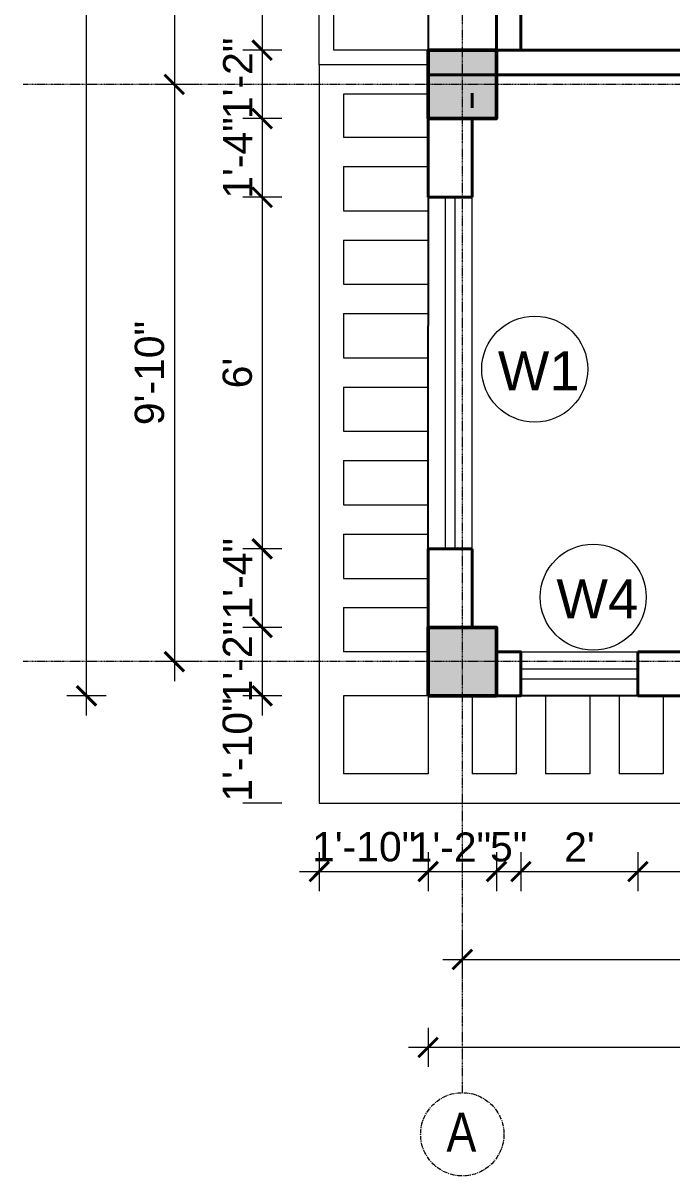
# Model space of a CAD drawing. Header units: inches. Extents: x 136316 to 139491, y -21083 to -17511.
# Drawn here: x 137857.1 to 137990.1, y -19436.5 to -19200.3 of the extents above; entities that cross this region are included whole.
import ezdxf

# ---------------------------------------------------------------- set-up
doc = ezdxf.new("R2010")
doc.units = ezdxf.units.IN
doc.header["$LTSCALE"] = 0.5
doc.header["$MEASUREMENT"] = 0
doc.header["$PDMODE"] = 66
doc.linetypes.add('CENTER', pattern=[2, 1.25, -0.25, 0.25, -0.25])
for name, color, linetype, lineweight in [('Annotate-Lite.w', 177, 'Continuous', 9), ('Annotations-Bold.w', 177, 'Continuous', 13), ('C-COLUMN', 1, 'Continuous', 50), ('DIM', 4, 'Continuous', 5), ('DIM 1-100', 4, 'Continuous', 13), ('PARAPET', 50, 'Continuous', 13), ('wall', 1, 'Continuous', 40), ('window', 4, 'Continuous', 13)]:
    doc.layers.add(name, color=color, linetype=linetype, lineweight=lineweight)
doc.styles.add('ARAIL', font='ARIALN.TTF')
doc.styles.add('gaurav', font='arial.ttf')
doc.styles.get("Standard").update_dxf_attribs({"font": 'arial.ttf'})
doc.dimstyles.new('1 by 96', dxfattribs={"dimtxt": 6, "dimasz": 4, "dimexe": 4, "dimexo": 4, "dimgap": 2, "dimtad": 1, "dimdec": 0, "dimzin": 0, "dimdsep": 46, "dimlunit": 4, "dimtxsty": 'Standard', "dimblk": 'ARCHTICK', "dimcen": 0, "dimdle": 4, "dimadec": 0, "dimazin": 0, "dimtfac": 1, "dimtdec": 0, "dimtix": 1, "dimtofl": 0, "dimtmove": 1, "dimatfit": 3, "dimldrblk": 'ARCHTICK', "dimfxl": 4, "dimfxlon": 1, "dimtolj": 1, "dimtzin": 0, "dimlwd": -1, "dimlwe": -1, "dimarcsym": 0})

# ---------------------------------------------------------------- blocks, each defined once
blk = doc.blocks.new('_ArchTick')
at = {"color": 0, "linetype": 'ByBlock', "const_width": 0.15}
blk.add_lwpolyline([(-0.5, -0.5), (0.5, 0.5)], dxfattribs=at)
blk = doc.blocks.new('*D140')
at = {"layer": 'Defpoints', "color": 0, "transparency": 16777216}
for p in [(137954.13, -19175.11), (137906.13, -19205.92), (137954.13, -19205.92)]:
    blk.add_point(p, dxfattribs=at)
at = {"layer": 'DIM 1-100', "color": 0, "transparency": 16777216}
for p, q in [((137906.13, -19171.11), (137906.13, -19209.92)), ((137910.13, -19175.11), (137902.13, -19175.11)), ((137910.13, -19205.92), (137902.13, -19205.92))]:
    blk.add_line(p, q, dxfattribs=at)
at = {"layer": 'DIM 1-100', "color": 0, "transparency": 16777216, "xscale": 4, "yscale": 4, "zscale": 4}
for p, rotation in [((137906.13, -19175.11), 90), ((137906.13, -19205.92), 270)]:
    blk.add_blockref('_ArchTick', p, dxfattribs=dict(at, rotation=rotation))
at = {"layer": 'DIM 1-100', "color": 0, "transparency": 16777216, "insert": (137901.12, -19190.52), "char_height": 6, "attachment_point": 5, "rotation": 90}
blk.add_mtext('\\A1;2\'-7"', dxfattribs=at)
blk = doc.blocks.new('*D141')
at = {"layer": 'Defpoints', "color": 0, "transparency": 16777216}
for p in [(137954.13, -19205.92), (137906.13, -19219.92), (137940.13, -19219.92)]:
    blk.add_point(p, dxfattribs=at)
at = {"layer": 'DIM 1-100', "color": 0, "transparency": 16777216}
for p, q in [((137906.13, -19201.92), (137906.13, -19223.92)), ((137910.13, -19205.92), (137902.13, -19205.92)), ((137910.13, -19219.92), (137902.13, -19219.92))]:
    blk.add_line(p, q, dxfattribs=at)
at = {"layer": 'DIM 1-100', "color": 0, "transparency": 16777216, "xscale": 4, "yscale": 4, "zscale": 4}
for p, rotation in [((137906.13, -19205.92), 90), ((137906.13, -19219.92), 270)]:
    blk.add_blockref('_ArchTick', p, dxfattribs=dict(at, rotation=rotation))
at = {"layer": 'DIM 1-100', "color": 0, "transparency": 16777216, "insert": (137901.12, -19211.68), "char_height": 6, "attachment_point": 5, "rotation": 90}
blk.add_mtext('\\A1;1\'-2"', dxfattribs=at)
blk = doc.blocks.new('*D142')
at = {"layer": 'Defpoints', "color": 0, "transparency": 16777216}
for p in [(137940.13, -19219.92), (137906.13, -19236.04), (137940.13, -19236.04)]:
    blk.add_point(p, dxfattribs=at)
at = {"layer": 'DIM 1-100', "color": 0, "transparency": 16777216}
for p, q in [((137906.13, -19215.92), (137906.13, -19240.04)), ((137910.13, -19219.92), (137902.13, -19219.92)), ((137910.13, -19236.04), (137902.13, -19236.04))]:
    blk.add_line(p, q, dxfattribs=at)
at = {"layer": 'DIM 1-100', "color": 0, "transparency": 16777216, "xscale": 4, "yscale": 4, "zscale": 4}
for p, rotation in [((137906.13, -19219.92), 90), ((137906.13, -19236.04), 270)]:
    blk.add_blockref('_ArchTick', p, dxfattribs=dict(at, rotation=rotation))
at = {"layer": 'DIM 1-100', "color": 0, "transparency": 16777216, "insert": (137901.12, -19227.98), "char_height": 6, "attachment_point": 5, "rotation": 90}
blk.add_mtext('\\A1;1\'-4"', dxfattribs=at)
blk = doc.blocks.new('*D143')
at = {"layer": 'Defpoints', "color": 0, "transparency": 16777216}
for p in [(137940.13, -19236.04), (137906.13, -19308.04), (137940.13, -19308.04)]:
    blk.add_point(p, dxfattribs=at)
at = {"layer": 'DIM 1-100', "color": 0, "transparency": 16777216}
for p, q in [((137906.13, -19232.04), (137906.13, -19312.04)), ((137910.13, -19236.04), (137902.13, -19236.04)), ((137910.13, -19308.04), (137902.13, -19308.04))]:
    blk.add_line(p, q, dxfattribs=at)
at = {"layer": 'DIM 1-100', "color": 0, "transparency": 16777216, "xscale": 4, "yscale": 4, "zscale": 4}
for p, rotation in [((137906.13, -19236.04), 90), ((137906.13, -19308.04), 270)]:
    blk.add_blockref('_ArchTick', p, dxfattribs=dict(at, rotation=rotation))
at = {"layer": 'DIM 1-100', "color": 0, "transparency": 16777216, "insert": (137901.06, -19272.04), "char_height": 6, "attachment_point": 5, "rotation": 90}
blk.add_mtext("\\A1;6'", dxfattribs=at)
blk = doc.blocks.new('*D144')
at = {"layer": 'Defpoints', "color": 0, "transparency": 16777216}
for p in [(137940.13, -19308.04), (137906.13, -19324.15), (137940.13, -19324.15)]:
    blk.add_point(p, dxfattribs=at)
at = {"layer": 'DIM 1-100', "color": 0, "transparency": 16777216}
for p, q in [((137906.13, -19304.04), (137906.13, -19328.15)), ((137910.13, -19308.04), (137902.13, -19308.04)), ((137910.13, -19324.15), (137902.13, -19324.15))]:
    blk.add_line(p, q, dxfattribs=at)
at = {"layer": 'DIM 1-100', "color": 0, "transparency": 16777216, "xscale": 4, "yscale": 4, "zscale": 4}
for p, rotation in [((137906.13, -19308.04), 90), ((137906.13, -19324.15), 270)]:
    blk.add_blockref('_ArchTick', p, dxfattribs=dict(at, rotation=rotation))
at = {"layer": 'DIM 1-100', "color": 0, "transparency": 16777216, "insert": (137901.12, -19314.18), "char_height": 6, "attachment_point": 5, "rotation": 90}
blk.add_mtext('\\A1;1\'-4"', dxfattribs=at)
blk = doc.blocks.new('*D145')
at = {"layer": 'Defpoints', "color": 0, "transparency": 16777216}
for p in [(137940.13, -19324.15), (137906.13, -19338.15), (137940.13, -19338.15)]:
    blk.add_point(p, dxfattribs=at)
at = {"layer": 'DIM 1-100', "color": 0, "transparency": 16777216}
for p, q in [((137906.13, -19320.15), (137906.13, -19342.15)), ((137910.13, -19324.15), (137902.13, -19324.15)), ((137910.13, -19338.15), (137902.13, -19338.15))]:
    blk.add_line(p, q, dxfattribs=at)
at = {"layer": 'DIM 1-100', "color": 0, "transparency": 16777216, "xscale": 4, "yscale": 4, "zscale": 4}
for p, rotation in [((137906.13, -19324.15), 90), ((137906.13, -19338.15), 270)]:
    blk.add_blockref('_ArchTick', p, dxfattribs=dict(at, rotation=rotation))
at = {"layer": 'DIM 1-100', "color": 0, "transparency": 16777216, "insert": (137901.07, -19331.15), "char_height": 6, "attachment_point": 5, "rotation": 90}
blk.add_mtext('\\A1;1\'-2"', dxfattribs=at)
blk = doc.blocks.new('*D146')
at = {"layer": 'Defpoints', "color": 0, "transparency": 16777216}
for p in [(137940.13, -19338.15), (137906.13, -19360.15), (137917.8, -19360.15)]:
    blk.add_point(p, dxfattribs=at)
at = {"layer": 'DIM 1-100', "color": 0, "transparency": 16777216}
for p, q in [((137910.13, -19338.15), (137902.13, -19338.15)), ((137910.13, -19360.15), (137902.13, -19360.15))]:
    blk.add_line(p, q, dxfattribs=at)
at = {"layer": 'DIM 1-100', "color": 0, "transparency": 16777216, "insert": (137901.06, -19349.15), "char_height": 6, "attachment_point": 5, "rotation": 90}
blk.add_mtext('\\A1;1\'-10"', dxfattribs=at)
blk = doc.blocks.new('*D105')
at = {"layer": 'Defpoints', "color": 0, "transparency": 16777216}
for p in [(137940.21, -19043.85), (137888.13, -19212.92), (137940.13, -19212.92)]:
    blk.add_point(p, dxfattribs=at)
at = {"layer": 'DIM 1-100', "color": 0, "transparency": 16777216}
for p, q in [((137888.13, -19039.85), (137888.13, -19216.92)), ((137892.13, -19043.85), (137884.13, -19043.85)), ((137892.13, -19212.92), (137884.13, -19212.92))]:
    blk.add_line(p, q, dxfattribs=at)
at = {"layer": 'DIM 1-100', "color": 0, "transparency": 16777216, "xscale": 4, "yscale": 4, "zscale": 4}
for p, rotation in [((137888.13, -19043.85), 90), ((137888.13, -19212.92), 270)]:
    blk.add_blockref('_ArchTick', p, dxfattribs=dict(at, rotation=rotation))
at = {"layer": 'DIM 1-100', "color": 0, "transparency": 16777216, "insert": (137883.12, -19128.39), "char_height": 6, "attachment_point": 5, "rotation": 90}
blk.add_mtext('\\A1;14\'-1"', dxfattribs=at)
blk = doc.blocks.new('*D106')
at = {"layer": 'Defpoints', "color": 0, "transparency": 16777216}
for p in [(137940.13, -19212.92), (137888.13, -19331.15), (137940.13, -19331.15)]:
    blk.add_point(p, dxfattribs=at)
at = {"layer": 'DIM 1-100', "color": 0, "transparency": 16777216}
for p, q in [((137888.13, -19208.92), (137888.13, -19335.15)), ((137892.13, -19212.92), (137884.13, -19212.92)), ((137892.13, -19331.15), (137884.13, -19331.15))]:
    blk.add_line(p, q, dxfattribs=at)
at = {"layer": 'DIM 1-100', "color": 0, "transparency": 16777216, "xscale": 4, "yscale": 4, "zscale": 4}
for p, rotation in [((137888.13, -19212.92), 90), ((137888.13, -19331.15), 270)]:
    blk.add_blockref('_ArchTick', p, dxfattribs=dict(at, rotation=rotation))
at = {"layer": 'DIM 1-100', "color": 0, "transparency": 16777216, "insert": (137883.06, -19272.04), "char_height": 6, "attachment_point": 5, "rotation": 90}
blk.add_mtext('\\A1;9\'-10"', dxfattribs=at)
blk = doc.blocks.new('*D107')
at = {"layer": 'Defpoints', "color": 0, "transparency": 16777216}
for p in [(137870.13, -19036.85), (137940.13, -19036.85), (137940.13, -19338.15)]:
    blk.add_point(p, dxfattribs=at)
at = {"layer": 'DIM 1-100', "color": 0, "transparency": 16777216}
for p, q in [((137870.13, -19342.15), (137870.13, -19032.85)), ((137874.13, -19036.85), (137866.13, -19036.85)), ((137874.13, -19338.15), (137866.13, -19338.15))]:
    blk.add_line(p, q, dxfattribs=at)
at = {"layer": 'DIM 1-100', "color": 0, "transparency": 16777216, "xscale": 4, "yscale": 4, "zscale": 4}
for p, rotation in [((137870.13, -19036.85), 90), ((137870.13, -19338.15), 270)]:
    blk.add_blockref('_ArchTick', p, dxfattribs=dict(at, rotation=rotation))
at = {"layer": 'DIM 1-100', "color": 0, "transparency": 16777216, "insert": (137865.06, -19187.5), "char_height": 6, "attachment_point": 5, "rotation": 90}
blk.add_mtext('\\A1;25\'-1"', dxfattribs=at)
blk = doc.blocks.new('*D147')
at = {"layer": 'Defpoints', "color": 0, "transparency": 16777216}
for p in [(137940.13, -19338.15), (137954.13, -19338.15), (137954.13, -19374.15)]:
    blk.add_point(p, dxfattribs=at)
at = {"layer": 'DIM 1-100', "color": 0, "transparency": 16777216}
for p, q in [((137940.13, -19370.15), (137940.13, -19378.15)), ((137954.13, -19370.15), (137954.13, -19378.15)), ((137936.13, -19374.15), (137958.13, -19374.15))]:
    blk.add_line(p, q, dxfattribs=at)
at = {"layer": 'DIM 1-100', "color": 0, "transparency": 16777216, "xscale": 4, "yscale": 4, "zscale": 4, "rotation": 180}
blk.add_blockref('_ArchTick', (137940.13, -19374.15), dxfattribs=at)
at = {"layer": 'DIM 1-100', "color": 0, "transparency": 16777216, "xscale": 4, "yscale": 4, "zscale": 4}
blk.add_blockref('_ArchTick', (137954.13, -19374.15), dxfattribs=at)
at = {"layer": 'DIM 1-100', "color": 0, "transparency": 16777216, "insert": (137944.7, -19369.14), "char_height": 6, "attachment_point": 5}
blk.add_mtext('\\A1;1\'-2"', dxfattribs=at)
blk = doc.blocks.new('*D148')
at = {"layer": 'Defpoints', "color": 0, "transparency": 16777216}
for p in [(137954.13, -19338.15), (137959.13, -19338.15), (137959.13, -19374.15)]:
    blk.add_point(p, dxfattribs=at)
at = {"layer": 'DIM 1-100', "color": 0, "transparency": 16777216}
for p, q in [((137954.13, -19370.15), (137954.13, -19378.15)), ((137959.13, -19370.15), (137959.13, -19378.15))]:
    blk.add_line(p, q, dxfattribs=at)
at = {"layer": 'DIM 1-100', "color": 0, "transparency": 16777216, "insert": (137956.63, -19369.1), "char_height": 6, "attachment_point": 5}
blk.add_mtext('\\A1;5"', dxfattribs=at)
blk = doc.blocks.new('*D108')
at = {"layer": 'Defpoints', "color": 0, "transparency": 16777216}
for p in [(137959.13, -19338.15), (137983.13, -19338.15), (137983.13, -19374.15)]:
    blk.add_point(p, dxfattribs=at)
at = {"layer": 'DIM 1-100', "color": 0, "transparency": 16777216}
for p, q in [((137959.13, -19370.15), (137959.13, -19378.15)), ((137983.13, -19370.15), (137983.13, -19378.15)), ((137955.13, -19374.15), (137987.13, -19374.15))]:
    blk.add_line(p, q, dxfattribs=at)
at = {"layer": 'DIM 1-100', "color": 0, "transparency": 16777216, "xscale": 4, "yscale": 4, "zscale": 4, "rotation": 180}
blk.add_blockref('_ArchTick', (137959.13, -19374.15), dxfattribs=at)
at = {"layer": 'DIM 1-100', "color": 0, "transparency": 16777216, "xscale": 4, "yscale": 4, "zscale": 4}
blk.add_blockref('_ArchTick', (137983.13, -19374.15), dxfattribs=at)
at = {"layer": 'DIM 1-100', "color": 0, "transparency": 16777216, "insert": (137971.13, -19369.14), "char_height": 6, "attachment_point": 5}
blk.add_mtext("\\A1;2'", dxfattribs=at)
blk = doc.blocks.new('*D109')
at = {"layer": 'Defpoints', "color": 0, "transparency": 16777216}
for p in [(137983.13, -19338.15), (138037.78, -19338.15), (138037.78, -19374.15)]:
    blk.add_point(p, dxfattribs=at)
at = {"layer": 'DIM 1-100', "color": 0, "transparency": 16777216}
for p, q in [((137983.13, -19370.15), (137983.13, -19378.15)), ((138037.78, -19370.15), (138037.78, -19378.15)), ((137979.13, -19374.15), (138041.78, -19374.15))]:
    blk.add_line(p, q, dxfattribs=at)
at = {"layer": 'DIM 1-100', "color": 0, "transparency": 16777216, "xscale": 4, "yscale": 4, "zscale": 4, "rotation": 180}
blk.add_blockref('_ArchTick', (137983.13, -19374.15), dxfattribs=at)
at = {"layer": 'DIM 1-100', "color": 0, "transparency": 16777216, "xscale": 4, "yscale": 4, "zscale": 4}
blk.add_blockref('_ArchTick', (138037.78, -19374.15), dxfattribs=at)
at = {"layer": 'DIM 1-100', "color": 0, "transparency": 16777216, "insert": (138010.45, -19369.15), "char_height": 6, "attachment_point": 5}
blk.add_mtext('\\A1;4\'-7"', dxfattribs=at)
blk = doc.blocks.new('*D121')
at = {"layer": 'Defpoints', "color": 0, "transparency": 16777216}
for p in [(137940.13, -19338.15), (137917.8, -19360.15), (137940.13, -19374.15)]:
    blk.add_point(p, dxfattribs=at)
at = {"layer": 'DIM 1-100', "color": 0, "transparency": 16777216}
for p, q in [((137917.8, -19370.15), (137917.8, -19378.15)), ((137940.13, -19370.15), (137940.13, -19378.15)), ((137913.8, -19374.15), (137944.13, -19374.15))]:
    blk.add_line(p, q, dxfattribs=at)
at = {"layer": 'DIM 1-100', "color": 0, "transparency": 16777216, "xscale": 4, "yscale": 4, "zscale": 4, "rotation": 180}
blk.add_blockref('_ArchTick', (137917.8, -19374.15), dxfattribs=at)
at = {"layer": 'DIM 1-100', "color": 0, "transparency": 16777216, "xscale": 4, "yscale": 4, "zscale": 4}
blk.add_blockref('_ArchTick', (137940.13, -19374.15), dxfattribs=at)
at = {"layer": 'DIM 1-100', "color": 0, "transparency": 16777216, "insert": (137927.02, -19369.09), "char_height": 6, "attachment_point": 5}
blk.add_mtext('\\A1;1\'-10"', dxfattribs=at)
blk = doc.blocks.new('*D122')
at = {"layer": 'Defpoints', "color": 0, "transparency": 16777216}
for p in [(137947.13, -19338.15), (138073.78, -19338.15), (138073.78, -19392.15)]:
    blk.add_point(p, dxfattribs=at)
at = {"layer": 'DIM 1-100', "color": 0, "transparency": 16777216}
for p, q in [((137947.13, -19388.15), (137947.13, -19396.15)), ((138073.78, -19388.15), (138073.78, -19396.15)), ((137943.13, -19392.15), (138077.78, -19392.15))]:
    blk.add_line(p, q, dxfattribs=at)
at = {"layer": 'DIM 1-100', "color": 0, "transparency": 16777216, "xscale": 4, "yscale": 4, "zscale": 4, "rotation": 180}
blk.add_blockref('_ArchTick', (137947.13, -19392.15), dxfattribs=at)
at = {"layer": 'DIM 1-100', "color": 0, "transparency": 16777216, "xscale": 4, "yscale": 4, "zscale": 4}
blk.add_blockref('_ArchTick', (138073.78, -19392.15), dxfattribs=at)
at = {"layer": 'DIM 1-100', "color": 0, "transparency": 16777216, "insert": (138010.45, -19387.09), "char_height": 6, "attachment_point": 5}
blk.add_mtext('\\A1;10\'-7"', dxfattribs=at)
blk = doc.blocks.new('*D93')
at = {"layer": 'Defpoints', "color": 0, "transparency": 16777216}
for p in [(137940.13, -19338.15), (138332.23, -19338.15), (137940.13, -19410.15)]:
    blk.add_point(p, dxfattribs=at)
at = {"layer": 'DIM 1-100', "color": 0, "transparency": 16777216}
for p, q in [((137940.13, -19406.15), (137940.13, -19414.15)), ((138332.23, -19406.15), (138332.23, -19414.15)), ((138336.23, -19410.15), (137936.13, -19410.15))]:
    blk.add_line(p, q, dxfattribs=at)
at = {"layer": 'DIM 1-100', "color": 0, "transparency": 16777216, "xscale": 4, "yscale": 4, "zscale": 4, "rotation": 180}
blk.add_blockref('_ArchTick', (137940.13, -19410.15), dxfattribs=at)
at = {"layer": 'DIM 1-100', "color": 0, "transparency": 16777216, "xscale": 4, "yscale": 4, "zscale": 4}
blk.add_blockref('_ArchTick', (138332.23, -19410.15), dxfattribs=at)
at = {"layer": 'DIM 1-100', "color": 0, "transparency": 16777216, "insert": (138136.18, -19405.09), "char_height": 6, "attachment_point": 5}
blk.add_mtext('\\A1;32\'-8"', dxfattribs=at)

msp = doc.modelspace()

# ---------------------------------------------------------------- hatches: boundary and pattern name
at = {"layer": 'C-COLUMN'}
h = msp.add_hatch(color=256, dxfattribs=at)
h.dxf.hatch_style = 1
h.paths.add_polyline_path([(137954.13, -19205.92), (137940.13, -19205.92), (137940.13, -19219.92), (137954.13, -19219.92)])
h = msp.add_hatch(color=256, dxfattribs=at)
h.dxf.hatch_style = 1
h.paths.add_polyline_path([(137954.13, -19324.15), (137940.13, -19324.15), (137940.13, -19338.15), (137954.13, -19338.15)])

# ---------------------------------------------------------------- linework, layer by layer
at = {"layer": 'Annotate-Lite.w', "ltscale": 0.005}
for centre in [(137961.97, -19271.23), (137973.96, -19317.95)]:
    msp.add_circle(centre, 10.86, dxfattribs=at)
at = {"layer": 'Annotations-Bold.w', "linetype": 'CENTER', "ltscale": 0.3}
for p, q in [((137947.13, -18972.67), (137947.13, -19419.42)), ((138417.35, -19212.92), (137857.13, -19212.92)), ((138417.35, -19331.15), (137857.13, -19331.15))]:
    msp.add_line(p, q, dxfattribs=at)
at = {"layer": 'Annotations-Bold.w', "linetype": 'CENTER', "ltscale": 1.5}
msp.add_circle((137947.13, -19427.96), 8.53, dxfattribs=at)
at = {"layer": 'C-COLUMN'}
for points in [[(137940.13, -19219.92), (137954.13, -19219.92), (137954.13, -19205.92), (137940.13, -19205.92)], [(137940.13, -19338.15), (137954.13, -19338.15), (137954.13, -19324.15), (137940.13, -19324.15)]]:
    msp.add_lwpolyline(points, close=True, dxfattribs=at)
at = {"layer": 'Defpoints'}
msp.add_lwpolyline([(138341.81, -19095.39), (138332.23, -19338.15), (137940.13, -19338.15), (137940.24, -19034.76), (138341.81, -19095.39)], dxfattribs=at)
at = {"layer": 'DIM'}
for p, q in [((137959.13, -19329.15), (137983.13, -19329.15)), ((137959.13, -19332.65), (137983.13, -19332.65)), ((137959.13, -19334.65), (137983.13, -19334.65)), ((137983.13, -19338.15), (137959.13, -19338.15))]:
    msp.add_line(p, q, dxfattribs=at)
at = {"layer": 'PARAPET', "ltscale": 100}
for p, q in [((137917.8, -19208.92), (137917.8, -19036.43)), ((137920.8, -19205.92), (137920.8, -19036.88)), ((137940.13, -19205.92), (137920.8, -19205.92)), ((137940.13, -19208.92), (137917.8, -19208.92)), ((137917.8, -19208.92), (137917.8, -19360.15)), ((137940.13, -19214.92), (137922.82, -19214.92)), ((137922.82, -19214.92), (137922.82, -19223.73)), ((137922.82, -19223.73), (137940.13, -19223.73)), ((137922.82, -19229.73), (137922.82, -19238.79)), ((137922.82, -19229.73), (137940.13, -19229.73)), ((137922.82, -19238.79), (137940.13, -19238.79)), ((137922.82, -19244.79), (137922.82, -19253.85)), ((137922.82, -19244.79), (137940.13, -19244.79)), ((137922.82, -19253.85), (137940.13, -19253.85)), ((137922.82, -19259.85), (137922.82, -19268.91)), ((137922.82, -19259.85), (137940.13, -19259.85)), ((137922.82, -19268.91), (137940.13, -19268.91)), ((137922.82, -19274.91), (137922.82, -19283.97)), ((137922.82, -19274.91), (137940.13, -19274.91)), ((137922.82, -19283.97), (137940.13, -19283.97)), ((137922.82, -19289.97), (137922.82, -19299.03)), ((137922.82, -19289.97), (137940.13, -19289.97)), ((137922.82, -19299.03), (137940.13, -19299.03)), ((137922.82, -19305.03), (137922.82, -19314.09)), ((137922.82, -19305.03), (137940.13, -19305.03)), ((137922.82, -19314.09), (137940.13, -19314.09)), ((137922.82, -19320.09), (137922.82, -19329.15)), ((137922.82, -19320.09), (137940.13, -19320.09)), ((137940.13, -19329.15), (137922.82, -19329.15)), ((137922.82, -19338.15), (137922.82, -19354.15)), ((137940.13, -19338.15), (137922.82, -19338.15)), ((137940.13, -19338.15), (137940.13, -19354.15)), ((137949.13, -19338.15), (137949.13, -19354.15)), ((137958.19, -19338.15), (137958.19, -19354.15)), ((137964.19, -19338.15), (137964.19, -19354.15)), ((137973.25, -19338.15), (137973.25, -19354.15)), ((137979.25, -19338.15), (137979.25, -19354.15)), ((137988.31, -19338.15), (137988.31, -19354.15)), ((137940.13, -19354.15), (137922.82, -19354.15)), ((137958.19, -19354.15), (137949.13, -19354.15)), ((137973.25, -19354.15), (137964.19, -19354.15)), ((137988.31, -19354.15), (137979.25, -19354.15)), ((137917.8, -19360.15), (138069.61, -19360.15))]:
    msp.add_line(p, q, dxfattribs=at)
at = {"layer": 'wall'}
for p, q in [((137954.13, -19205.92), (137954.13, -19175.11)), ((137959.13, -19205.92), (137959.13, -19175.11)), ((137949.13, -19217.68), (137949.13, -19214.68)), ((137940.13, -19236.04), (137940.13, -19219.92)), ((137949.13, -19236.04), (137949.13, -19219.92)), ((137949.13, -19236.04), (137940.13, -19236.04)), ((137940.13, -19324.15), (137940.13, -19308.04)), ((137949.13, -19308.04), (137940.13, -19308.04)), ((137949.13, -19324.15), (137949.13, -19308.04)), ((137940.13, -19326.15), (137940.13, -19338.15)), ((137983.13, -19338.15), (137983.13, -19329.15)), ((137983.13, -19338.15), (138037.78, -19338.15))]:
    msp.add_line(p, q, dxfattribs=at)
for points in [[(137940.13, -19205.92), (138090.53, -19205.92), (138090.53, -19219.92)], [(137940.13, -19210.92), (138085.53, -19210.92), (138085.53, -19219.92)], [(137983.13, -19329.15), (138037.78, -19329.15)]]:
    msp.add_lwpolyline(points, dxfattribs=at)
msp.add_lwpolyline([(137954.13, -19338.15), (137959.13, -19338.15), (137959.13, -19329.15), (137954.13, -19329.15)], close=True, dxfattribs=at)
at = {"layer": 'window'}
for p, q in [((137940.13, -19236.04), (137940.13, -19308.04)), ((137943.63, -19236.04), (137943.63, -19308.04)), ((137945.63, -19236.04), (137945.63, -19308.04)), ((137949.13, -19308.04), (137949.13, -19236.04))]:
    msp.add_line(p, q, dxfattribs=at)

# ---------------------------------------------------------------- texts
at = {"layer": 'Annotate-Lite.w', "ltscale": 0.005, "char_height": 8, "attachment_point": 1, "style": 'gaurav'}
for s, insert in [('W1', (137954.42, -19267.58)), ('W4', (137966.42, -19314.3))]:
    msp.add_mtext_dynamic_manual_height_columns(s, width=8, gutter_width=100, heights=[0], dxfattribs=dict(at, insert=insert))
at = {"layer": 'Annotations-Bold.w', "linetype": 'CENTER', "ltscale": 1.5, "insert": (137943.89, -19423.5), "char_height": 8, "attachment_point": 1, "style": 'ARAIL'}
msp.add_mtext_dynamic_manual_height_columns('A', width=6.5393, gutter_width=100, heights=[0], dxfattribs=at)

# ---------------------------------------------------------------- dimensions: what is measured, and where the dimension line sits
at = {"layer": 'DIM 1-100'}
for base, p1, p2, picture, middle in [((137870.13, -19036.85), (137940.13, -19338.15), (137940.13, -19036.85), '*D107', (137865.06, -19187.5)), ((137888.13, -19212.92), (137940.21, -19043.85), (137940.13, -19212.92), '*D105', (137883.12, -19128.39)), ((137906.13, -19205.92), (137954.13, -19175.11), (137954.13, -19205.92), '*D140', (137901.12, -19190.52)), ((137888.13, -19331.15), (137940.13, -19212.92), (137940.13, -19331.15), '*D106', (137883.06, -19272.04)), ((137906.13, -19308.04), (137940.13, -19236.04), (137940.13, -19308.04), '*D143', (137901.06, -19272.04)), ((137906.13, -19360.15), (137940.13, -19338.15), (137917.8, -19360.15), '*D146', (137901.06, -19349.15))]:
    dim = msp.add_linear_dim(base=base, p1=p1, p2=p2, angle=90, dimstyle='1 by 96', dxfattribs=at)
    dim.commit()
    dim.dimension.update_dxf_attribs({"geometry": picture, "text_midpoint": middle})
for base, p1, p2, picture, middle in [((137906.13, -19219.92), (137954.13, -19205.92), (137940.13, -19219.92), '*D141', (137906.13, -19211.68)), ((137906.13, -19236.04), (137940.13, -19219.92), (137940.13, -19236.04), '*D142', (137906.13, -19227.98)), ((137906.13, -19324.15), (137940.13, -19308.04), (137940.13, -19324.15), '*D144', (137906.13, -19314.18)), ((137906.13, -19338.15), (137940.13, -19324.15), (137940.13, -19338.15), '*D145', (137906.08, -19331.15))]:
    dim = msp.add_linear_dim(base=base, p1=p1, p2=p2, angle=90, dimstyle='1 by 96', dxfattribs=at)
    dim.commit()
    dim.dimension.update_dxf_attribs({"geometry": picture, "text_midpoint": middle, "dimtype": 160})
for base, p1, p2, picture, middle in [((137940.13, -19374.15), (137917.8, -19360.15), (137940.13, -19338.15), '*D121', (137927.02, -19374.15)), ((137954.13, -19374.15), (137940.13, -19338.15), (137954.13, -19338.15), '*D147', (137944.7, -19374.15))]:
    dim = msp.add_linear_dim(base=base, p1=p1, p2=p2, dimstyle='1 by 96', dxfattribs=at)
    dim.commit()
    dim.dimension.update_dxf_attribs({"geometry": picture, "text_midpoint": middle, "dimtype": 160})
for base, p1, p2, picture, middle in [((137940.13, -19410.15), (138332.23, -19338.15), (137940.13, -19338.15), '*D93', (138136.18, -19405.09)), ((138073.78, -19392.15), (137947.13, -19338.15), (138073.78, -19338.15), '*D122', (138010.45, -19387.09)), ((137959.13, -19374.15), (137954.13, -19338.15), (137959.13, -19338.15), '*D148', (137956.63, -19369.1)), ((137983.13, -19374.15), (137959.13, -19338.15), (137983.13, -19338.15), '*D108', (137971.13, -19369.14)), ((138037.78, -19374.15), (137983.13, -19338.15), (138037.78, -19338.15), '*D109', (138010.45, -19369.15))]:
    dim = msp.add_linear_dim(base=base, p1=p1, p2=p2, dimstyle='1 by 96', dxfattribs=at)
    dim.commit()
    dim.dimension.update_dxf_attribs({"geometry": picture, "text_midpoint": middle})

doc.saveas('drawing.dxf')
